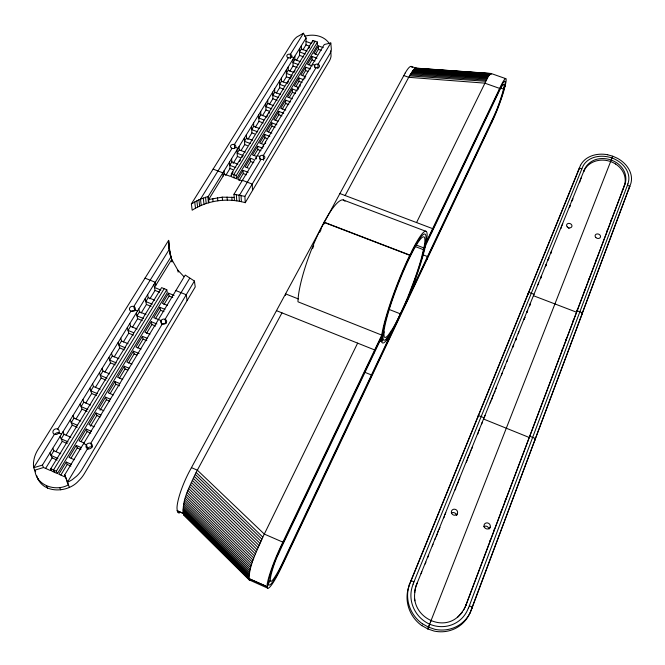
<?xml version="1.0" encoding="UTF-8"?>
<svg xmlns="http://www.w3.org/2000/svg" width="665" height="665" viewBox="0 0 665 665"><rect width="100%" height="100%" fill="white"/><g stroke="black" fill="none" stroke-linecap="round" stroke-linejoin="round"><path stroke-width="1" d="M289.159 97.68L292.384 92.352L292.384 88.994L297.297 90.789M289.832 71.172L292.999 66.01L293.007 59.193M298.735 64.68L293.007 62.61L294.844 59.626L294.861 56.192M298.219 89.434L298.228 87.747M295.842 86.641L299.026 81.379L299.05 78.013L303.938 79.783M296.407 60.482L299.533 55.386L299.591 48.528M172.085 261.436L169.808 251.985L168.627 240.356L38.03 449.482A32.444 28.196 -26.3 0 0 34.397 457.686C33.25 462.333 32.56 467.653 35.636 471.751M300.081 86.342L300.098 84.646M169.991 254.013L168.627 240.356M305.26 54.015L299.558 51.97L301.378 49.019L301.411 45.577M409.233 258.51L409.723 255.277L323.996 222.376L323.98 224.005L324.104 222.176L326.232 218.369A59.143 11.945 -68.8 0 1 344.952 201.287M304.861 78.412L304.886 76.716M302.434 75.744L305.576 70.556L305.626 67.173L310.48 68.927M302.891 49.925L305.983 44.896L306.083 38.013L303.456 33.25L296.79 37.007A24.63 18.47 2.6 0 0 292.833 41.463L191.379 203.914L192.185 210.207C207.704 200.248 227.571 197.605 245.252 202.684L329.142 61.38A24.43 18.362 2.2 0 0 331.062 56.184L330.829 50.873M308.934 64.995L312.035 59.883L312.109 56.475L316.931 58.212M312.866 42.178L312.907 40.449L317.463 42.078L317.371 45.519L236.482 178.727L231.611 176.873L231.378 173.656L312.907 40.449M314.645 67.215L314.695 65.17L312.359 64.33M315.351 54.397L318.41 49.343L318.502 45.927L323.24 47.622M317.928 68.354L318.045 64.272L330.813 42.992L331.345 49.343A24.605 18.421 2.3 0 1 329.416 54.555L244.878 196.375L245.252 202.684M381.502 337.762L381.818 342.076A59.883 7.623 -68.8 0 0 385.658 341.253L386.265 340.547A44.472 5.628 -68.7 0 0 388.892 337.039L393.298 329.724L393.838 327.695L389.657 334.603A42.244 5.353 -68.7 0 1 387.171 337.92L386.589 338.585A56.882 7.24 -68.8 0 1 382.965 339.308L382.949 332.658A56.882 7.24 -68.8 0 1 408.967 257.962A56.882 7.24 -68.8 0 1 425.284 244.055L501.111 85.394A26.683 2.876 -69.8 0 1 505.899 82.46L504.311 89.168A26.7 2.876 -69.8 0 1 493.33 119.085L280.987 568.259A34.688 4.63 -66.8 0 1 267.455 588.084M414.819 246.391L423.53 249.724L499.049 91.496A25.877 2.785 -69.8 0 1 501.385 86.99C509.88 74.413 496.281 112.053 495.45 112.618A26.076 2.818 -69.8 0 1 492.84 118.495L282.924 562.041A33.807 4.53 -66.8 0 1 278.934 570.038C262.459 599.93 273.797 562.216 278.435 554.194A33.533 4.447 -66.8 0 1 282.567 545.051L383.855 332.841M414.844 592.332C410.912 618.101 445.833 634.659 461.618 612.631A33.017 31.488 44.3 0 0 466.232 604.477L624.842 184.438A26.359 20.424 17.4 0 0 625.873 178.469C625.366 160.523 599.639 151.778 587.652 164.687A26.425 20.457 17.9 0 0 584.36 169.799L416.722 584.169A33.1 31.421 46 0 0 414.76 591.418M267.746 588.176L249.25 579.922L183.906 515.018C180.913 500.321 190.398 485.583 196.133 472.424L281.985 312.866M249.25 579.922C248.511 564.992 257.313 550.753 262.808 537.145L357.629 343.132M267.255 584.103L267.488 588.01M371.112 377.637L371.461 374.977L364.711 372.25M374.312 352.832L374.686 349.956L276.449 310.646M400.155 315.276L400.38 313.855L388.842 309.325M409.499 256.84L411.76 251.129A59.883 7.623 -68.8 0 1 426.348 241.836M426.955 259.533L427.504 256.557L422.657 254.703M432.059 231.861L432.649 228.652L339.882 193.548M425.284 244.055L422.267 256.781A56.882 7.24 -68.8 0 1 415.775 277.064L414.985 279.275A41.92 5.27 -68.8 0 1 411.735 288.003L406.922 300.929L412.092 288.036A44.114 5.544 -68.8 0 0 415.5 278.868L416.332 276.557A59.883 7.623 -68.8 0 0 423.156 255.235L425.658 245.252M491.892 122.169L492.266 120.54M499.257 90.174L499.656 88.42L484.71 83.133L408.717 77.315L403.796 75.561M469.781 613.305A33.923 32.311 46.2 0 1 434.104 631.068L428.027 629.007L429.698 624.044L611.983 158.079L612.556 156.125L607.694 154.804M416.722 584.169L417.022 583.188A33.175 31.488 45.7 0 0 414.844 592.332M388.892 337.039L389.657 334.603M477.487 418.011L478.301 415.475L483.987 417.761L483.563 419.033L529.232 437.479L529.756 436.24L535.524 438.568L534.444 441.028M629.63 186.566L581.717 314.72M527.636 295.119L528.617 292.234L533.97 294.279L533.471 295.726L576.538 312.209L577.129 310.788L582.565 312.866L504.436 521.194M386.265 340.547L387.171 337.92M456.863 515.109L457.437 513.463M578.226 171.154L579.331 167.987L581.85 168.893M583.795 171.387L584.36 169.799M409.233 584.868L580.512 165.244M408.667 586.813L410.031 583.296M428.027 629.007L427.62 628.824L429.698 624.044M430.571 621.85L430.912 620.952M468.443 608.176L627.96 183.839M504.07 522.158L469.864 613.346M489.773 541.435L490.504 539.498M493.796 530.795L494.519 528.858M501.086 511.493L501.809 509.565M505.092 500.886L505.816 498.966M561.626 351.228L562.349 349.291M565.641 340.588L566.372 338.66M572.947 321.253L573.671 319.325M576.962 310.622L577.694 308.685M584.261 291.287L584.992 289.35M588.284 280.655L589.015 278.718M595.582 261.32L596.314 259.383M606.912 231.32L607.644 229.383M610.936 220.672L611.667 218.735M624.842 184.438L465.808 605.408L466.232 604.477M421.053 573.687L421.826 571.775M432.258 546.007L433.031 544.095M434.968 539.323L435.733 537.411M437.67 532.64L438.443 530.728M445.01 514.502L445.783 512.59M456.257 486.705L457.038 484.785M458.983 479.972L459.764 478.044M467.553 458.792L468.335 456.872M470.28 452.059L471.061 450.13M478.85 430.878L479.631 428.958M481.576 424.145L482.358 422.217M484.303 417.404L485.084 415.484M490.147 402.973L490.92 401.053M492.873 396.24L493.646 394.32M495.6 389.507L496.373 387.587M501.435 375.077L502.216 373.156M504.161 368.344L504.943 366.423M506.888 361.61L507.661 359.69M512.723 347.18L513.505 345.26M515.45 340.447L516.231 338.527M518.176 333.714L518.958 331.793M524.02 319.283L524.793 317.363M526.738 312.55L527.52 310.63M529.465 305.817L530.246 303.897M537.993 284.753L538.766 282.841M540.695 278.07L541.468 276.158M545.333 266.615L546.106 264.703M548.035 259.932L548.808 258.02M550.745 253.249L551.518 251.337M561.95 225.551L562.723 223.64M569.307 207.389L570.08 205.477M572.016 200.689L572.789 198.777M580.528 179.658L581.301 177.746M425.168 563.987L425.949 562.066M427.894 557.253L428.676 555.333M436.456 536.09L437.238 534.17M439.183 529.357L439.956 527.436M443.854 517.819L444.627 515.89M455.126 489.955L455.899 488.035M457.844 483.239L458.617 481.319M466.381 462.133L467.163 460.213M469.099 455.417L469.872 453.497M471.818 448.7L472.591 446.78M477.636 434.312L478.418 432.391M491.61 399.773L492.391 397.853M494.328 393.057L495.109 391.145M512.964 347.014L513.737 345.102M515.674 340.305L516.456 338.385M524.22 319.2L524.993 317.28M526.938 312.484L527.711 310.563M529.648 305.767L530.429 303.847M540.845 278.111L541.609 276.208M545.466 266.682L546.239 264.778M548.16 260.015L548.933 258.111M550.861 253.348L551.634 251.445M560.886 228.577L561.659 226.674M569.381 207.588L570.154 205.676M572.083 200.905L572.856 199.001M579.414 182.775L580.188 180.872M413.023 584.186L582.457 167.405A24.397 18.878 17.6 0 1 612.016 157.996L612.889 156.242L617.469 158.303A27.107 20.981 17.6 0 1 630.869 183.424L470.729 611.517A34.081 32.444 45.7 0 1 434.802 629.298L428.285 627.053L422.641 623.878M578.849 169.633L410.347 582.515L410.92 580.553L413.963 581.867M622.914 189.109L622.274 190.656A26.159 20.349 17.5 0 0 622.664 189.508M628.633 189.392L629.938 186.275L627.394 185.352M382.89 338.975L381.727 341.719L379.873 340.979M489.465 528.791L490.155 527.187M382.658 337.413L381.486 340.098L379.615 339.358M381.502 337.911L382.683 335.301M500.654 88.063L503.555 89.085L505.284 85.403M269.998 580.537L267.097 586.721L248.768 578.6L183.116 513.422L177.256 510.853L176.99 507.969A33.433 7.473 -65.8 0 1 189.217 471.759L405.218 72.975M471.56 609.007L472.433 607.162L469.332 605.815M280.431 547.22L382.949 332.658M409.723 255.277L407.728 259.475A59.883 7.623 -68.8 0 0 381.776 335.11L297.97 301.802A59.143 11.945 -68.8 0 1 321.852 226.457L323.996 222.376M281.877 565.333L493.131 118.727M383.963 331.577L281.42 546.289A31.197 4.156 -66.8 0 0 268.485 583.729A31.213 4.165 -66.8 0 0 281.877 565.292M500.138 88.329L423.896 247.962L416.14 245.003M416.556 222.567L488.301 76.3L491.053 73.474L505.774 78.653M268.544 583.596L267.089 586.588L248.752 578.467L183.083 513.272L177.214 510.703M504.411 87.298L505.225 85.627M424.594 247.488L425.608 245.501M423.688 251.345L424.661 249.533M345.118 195.527L409.499 75.868L414.578 68.678L415.766 68.113L491.053 73.474L491.46 74.181M422.566 255.659L423.489 254.022M69.326 487.245L64.713 474.893L185.244 275.061L194.413 281.029L195.227 286.939L84.347 473.696A32.153 27.864 -26.6 0 1 78.561 480.936C67.498 493.413 41.912 493.97 36.691 475.683M194.413 281.029L82.427 468.9A32.444 28.055 -26.3 0 1 76.575 476.198L72.153 479.764L67.248 482.541L87.547 448.675M162.293 323.971A2.984 2.552 -11.2 0 1 162.119 319.541A2.984 2.552 -11.2 0 1 166.666 321.394A2.984 2.552 -11.2 0 1 162.293 323.971L90.739 443.347L92.111 447.08A3.234 2.835 -24.2 0 0 87.472 449.257M189.683 278.278L165.095 319.3L165.901 323.589A2.968 2.544 -11.3 0 0 162.36 324.279M239.558 195.103L261.004 159.351M315.966 67.739L263.332 155.477L263.498 160.34M234.446 200.581L233.98 194.263L324.304 44.513L330.813 42.992M60.931 474.868L67.215 464.478L66.184 462.059L58.811 474.22L65.76 477.279L68.296 484.901C55.752 491.942 36.309 485.741 34.846 470.155L43.566 467.512L50.482 470.562L51.546 468.825M71.072 458.11L77.256 447.894L76.276 445.417L69.019 457.379L74.314 459.69M81.039 441.627L87.123 431.585L86.192 429.058L79.069 440.812L84.322 443.089M90.39 426.182L96.832 415.542L95.951 412.965L88.944 424.528L94.164 426.772M100.041 410.23L106.375 399.756L105.552 397.13L110.606 399.274M110.058 393.672L115.768 384.237L114.995 381.56L119.775 383.572M119.392 378.244L125.02 368.959L124.289 366.24L129.035 368.219M128.578 363.065L134.114 353.921L133.424 351.162L139.085 353.514M137.705 347.986L143.066 339.125L142.426 336.324L147.106 338.252M146.599 333.281L151.878 324.562L151.279 321.719L156.865 324.005M155.361 318.809L160.556 310.223L159.999 307.338L164.962 309.358M163.981 304.562L169.101 296.1L168.578 293.182L174.097 295.41M238.976 180.614L243.249 173.557L243.058 170.356L248.178 172.302M246.89 167.547L250.572 161.462L250.406 158.228L253.623 159.45M254.155 155.535L257.787 149.534L257.654 146.283L262.717 148.187M261.32 143.69L264.903 137.771L264.795 134.505L269.824 136.383M268.386 132.019L271.918 126.184L271.835 122.884L276.84 124.746M275.352 120.498L278.834 114.746L278.785 111.429L283.756 113.266M282.226 109.143L285.659 103.474L285.634 100.141L290.572 101.953M57.423 473.613L167.297 292.658L166.765 289.716L161.612 287.637L50.756 468.758L51.87 471.169L57.423 473.613L56.334 471.211L50.756 468.758M105.552 397.13L98.653 408.51L103.84 410.721M114.995 381.56L108.212 392.749L113.358 394.935M124.289 366.24L117.605 377.246L122.726 379.399M133.424 351.162L126.857 361.993L131.944 364.121M142.426 336.324L135.959 346.989L141.013 349.075M151.279 321.719L144.912 332.209L149.933 334.279M159.999 307.338L153.731 317.671L161.071 320.563L161.745 323.988M168.578 293.182L162.41 303.356L167.364 305.368M243.058 170.356L237.696 179.193L242.052 180.855M250.406 158.228L245.127 166.948L248.353 168.17M257.654 146.283L252.442 154.87L256.74 156.499M264.795 134.505L259.658 142.975L263.938 144.571M271.835 122.884L266.773 131.238L271.877 133.141M278.785 111.429L273.789 119.667L278.012 121.23M285.634 100.141L280.705 108.254L285.75 110.116M292.384 88.994L287.529 97.007L292.401 98.794M299.05 78.013L294.262 85.91L299.1 87.672M305.626 67.173L300.896 74.962L305.775 76.733M312.109 56.475L307.446 64.164L312.292 65.91M318.502 45.927L313.905 53.508L316.947 54.605M164.189 288.676L53.541 469.98L54.646 472.391M315.177 41.263L233.814 174.587L234.047 177.796M56.334 471.211L166.765 289.716M236.482 178.727L236.258 175.518L317.463 42.078M233.099 171.994L230.398 176.408L224.329 174.089L224.063 170.863M239.466 161.587L240.531 159.849M242.126 157.239L243.182 155.502L237.181 153.233L239.242 149.891L239.034 146.616M267.712 115.394L266.707 117.04L260.821 114.854L260.705 111.52M268.718 113.757L269.724 112.111M288.377 81.62L287.305 83.374L281.519 81.263L281.478 77.872M289.982 78.994L291.586 76.367M295.036 70.731L293.98 72.452L288.228 70.365L288.211 66.957M308.61 48.537L309.641 46.858M45.769 468.193L52.111 457.869L49.9 452.956M56.01 451.535L62.252 441.377L60.149 436.356M66.084 435.151L72.219 425.159L70.232 420.039M76.068 418.908L82.028 409.208L80.141 403.979M85.81 403.057L91.679 393.514L89.891 388.194M95.394 387.462L101.163 378.077L99.476 372.658M104.829 372.117L110.506 362.882L108.91 357.379M114.106 357.022L119.7 347.928L118.195 342.342M123.324 342.026L128.744 333.215L127.331 327.537M132.318 327.404L137.647 318.726L136.325 312.974M141.163 313.007L146.416 304.462L145.178 298.635M149.883 298.834L155.053 290.422L153.898 284.52M225.676 175.527L229.99 168.511L229.508 162.052M233.141 163.391L237.397 156.475L236.964 149.966M241.021 150.573L244.687 144.604L244.321 138.054M247.746 139.633L251.885 132.9L251.57 126.308M255.402 127.173L258.976 121.363L258.718 114.729M262.451 115.71L265.967 109.991L265.767 103.308M269.392 104.413L272.866 98.769L272.725 92.053M276.407 93L279.666 87.697L279.574 80.947M283.165 82.011L286.382 76.783L286.341 69.991M52.784 448.285L53.882 450.77L51.014 455.425L57.897 458.434M62.984 431.768L64.031 434.303L61.205 438.883L68.046 441.851M73.017 415.517L74.006 418.11L71.23 422.608L77.115 425.143M82.884 399.54L83.815 402.175L81.088 406.606L87.838 409.49M92.585 383.821L93.474 386.506L90.789 390.862L97.489 393.713M102.136 368.36L102.967 371.095L100.324 375.376L106.982 378.185M111.529 353.148L112.31 355.925L109.717 360.139L116.325 362.907M120.772 338.177L121.512 340.995L118.952 345.143L125.527 347.878M129.866 323.439L130.564 326.299L128.046 330.389L133.64 332.7M138.819 308.942L139.467 311.835L136.99 315.858L143.482 318.518M147.63 294.662L148.245 297.604L145.801 301.561L152.243 304.179M224.329 174.089L208.66 199.525L222.26 197.156L234.213 197.43M231.603 158.652L231.844 161.903L229.749 165.294L235.792 167.588M246.358 134.746L246.532 138.046L244.504 141.337L250.472 143.582M253.581 123.05L253.731 126.367L251.727 129.617L257.663 131.836M260.821 114.854L258.851 118.062L263.963 119.958M267.721 100.149L267.812 103.499L265.867 106.666L271.736 108.827M274.645 88.927L274.712 92.302L272.791 95.419L278.627 97.564M281.519 81.263L279.624 84.339L284.645 86.167M288.228 70.365L286.357 73.399L292.118 75.494M54.422 434.303L33.649 467.744L42.41 465.093L171.254 256.399M208.993 202.675L208.328 196.358L306.083 38.013M57.689 429.05L130.939 311.137A2.984 2.519 -12.6 0 0 135.336 308.593A2.984 2.519 -12.6 0 0 130.839 306.756A2.984 2.519 -12.6 0 0 130.939 311.137M169.284 249.392L133.798 306.523L134.812 310.871A2.968 2.502 -12.7 0 0 131.263 311.553M231.994 148.386L200.489 199.134L201.221 205.443M288.253 57.747L234.371 144.554L234.645 148.478M303.456 33.25L290.381 54.314L290.389 58.429M457.354 617.544L461.202 613.554A32.942 31.421 44.6 0 0 462.316 612.058M414.985 279.275L415.5 278.868M191.379 203.914L198.91 199.791L208.328 196.358M304.661 36.292C313.223 33.616 324.104 35.652 329.266 43.508M183.565 514.585L249.541 580.104L250.289 580.055M183.906 515.018L185.261 515.491M415.401 68.187L491.236 73.599M415.01 68.379L490.288 73.732M414.578 68.678L489.964 74.039M414.112 69.077L489.598 74.447M413.613 69.584L489.199 74.962M413.09 70.199L488.767 75.577M412.541 70.914L488.301 76.3M411.968 71.729L487.811 77.115M411.369 72.635L487.295 78.029M410.754 73.64L486.755 79.035M410.122 74.729L486.19 80.124M409.499 75.868L485.616 81.271M415.766 68.113L416.822 68.869M233.98 194.263L244.878 196.375M411.244 66.417L416.091 68.138M306.033 41.471L311.694 43.491M305.983 44.896L309.74 46.242M318.41 49.343L321.237 50.357M301.378 49.019L307.064 51.055M299.533 55.386L303.697 56.882M312.035 59.883L315.069 60.972M291.611 56.858L293.93 57.689M294.844 59.626L300.572 61.687M292.999 66.01L297.188 67.522M305.576 70.556L307.862 71.388M286.382 76.783L290.588 78.312M299.026 81.379L302.093 82.502M279.666 87.697L283.905 89.251M292.384 92.352L295.476 93.482M274.712 92.302L280.53 94.438M272.866 98.769L277.122 100.332M285.659 103.474L288.768 104.613M267.812 103.499L273.672 105.66M265.967 109.991L268.693 110.997M278.834 114.746L281.96 115.901M258.976 121.363L263.282 122.967M271.918 126.184L275.061 127.347M253.731 126.367L259.649 128.578M251.885 132.9L254.637 133.931M264.903 137.771L267.272 138.661M246.532 138.046L252.492 140.282M244.687 144.604L247.463 145.652M257.787 149.534L260.971 150.731M235.593 147.381L238.004 148.287M257.313 155.577L259.741 156.491L259.857 159.409M239.242 149.891L245.235 152.152M237.397 156.475L240.181 157.53M250.572 161.462L253.772 162.676M343.24 199.966L425.775 231.262M231.844 161.903L237.871 164.189M229.99 168.511L232.8 169.575M243.249 173.557L246.474 174.787M231.378 173.656L236.258 175.518M213.116 169.118L222.841 172.833L223.116 176.059M242.401 180.306L252.218 184.064L252.534 190.414M324.104 222.176L409.823 255.069M298.377 298.951L285.543 293.863L285.559 295.393M145.028 278.145L155.278 282.276L155.851 285.243M175.884 290.58L186.233 294.753L187.123 300.597M160.88 290.073L154.48 287.479L171.753 259.433L177.813 270.131L183.897 276.598M155.053 290.422L159.608 292.259M169.101 296.1L172.759 297.579M148.245 297.604L154.679 300.214M146.416 304.462L151.121 306.382M160.556 310.223L163.989 311.619M134.97 309.89L137.572 310.954M139.467 311.835L145.943 314.487M137.647 318.726L142.268 320.613M151.878 324.562L155.585 326.083M130.564 326.299L137.081 328.984M128.744 333.215L133.391 335.127M143.066 339.125L146.799 340.663M121.512 340.995L128.071 343.714M119.7 347.928L124.372 349.873M134.114 353.921L136.932 355.093M112.31 355.925L118.919 358.676M110.506 362.882L115.211 364.852M125.02 368.959L127.855 370.147M102.967 371.095L109.617 373.888M101.163 378.077L105.901 380.072M115.768 384.237L119.575 385.841M93.474 386.506L100.157 389.341M91.679 393.514L96.442 395.542M106.375 399.756L109.733 401.186M83.815 402.175L90.556 405.051M95.951 412.965L101.038 415.135M82.028 409.208L87.065 411.361M96.832 415.542L100.207 416.988M191.412 467.628L197.347 470.172L264.304 534.078L282.841 542.141L282.866 543.255M74.006 418.11L80.781 421.02M86.192 429.058L91.429 431.311M72.219 425.159L77.182 427.296M87.123 431.585L90.748 433.148M64.031 434.303L70.856 437.254M58.794 432.857L61.571 434.062M83.582 443.597L86.384 444.81L87.788 448.534M76.276 445.417L81.537 447.703M62.252 441.377L67.248 443.547M77.256 447.894L80.897 449.482M53.882 450.77L60.756 453.771M66.184 462.059L71.487 464.378M52.111 457.869L57.14 460.072M67.215 464.478L70.889 466.082M427.62 628.824L422.001 625.665M615.591 164.006C621.035 167.455 625.125 173.465 625.225 180.032A26.309 20.407 17.4 0 1 624.194 186M196.133 472.424L262.808 537.145M195.153 474.286L261.86 539.115M194.155 476.248L260.888 541.185M193.174 478.251L259.924 543.288M192.218 480.28L258.984 545.408M191.287 482.333L258.053 547.544M190.381 484.394L257.156 549.689M189.517 486.464L256.274 551.825M188.694 488.517L255.435 553.945M187.904 490.562L254.629 556.048M187.164 492.574L253.855 558.11M186.483 494.561L253.132 560.121M185.843 496.497L252.451 562.083M185.261 498.376L251.819 563.987M184.745 500.196L251.237 565.815M184.28 501.942L250.713 567.561M183.881 503.613L250.248 569.223M183.548 505.201L249.841 570.786M183.282 506.688L249.5 572.249M183.083 508.085L249.209 573.596M182.95 509.373L248.993 574.834M182.883 510.545L248.835 575.957M182.892 511.626L248.743 576.971M184.754 515.466L229.392 559.797M230.855 561.252L236.715 567.07M238.91 569.248L244.03 574.336M246.956 577.245L249.89 580.146M178.062 512.466L177.256 510.853M37.331 477.636L38.504 480.005M46.459 485.832L47.597 488.168M42.41 465.093L43.566 467.512M59.617 487.487L60.698 489.814M64.713 474.893L65.411 476.481M168.985 247.929L169.808 251.985M170.431 253.964L170.772 255.975M168.594 243.822L169.6 249.932M168.794 245.917L170.29 255.468M171.238 256.973L172.069 262.01M177.813 270.131L178.129 272.118M414.603 598.941L414.844 600.811M194.72 201.894L195.502 208.195M196.857 200.822L197.621 207.123M198.91 199.791L199.65 206.092M203.282 197.979L203.989 204.288M205.527 197.239L206.217 203.556M207.804 196.491L208.478 202.8M212.775 198.494L213.091 201.636M217.488 197.655L217.788 200.805M222.26 197.156L222.534 200.306M227.048 196.99L227.305 200.14M231.827 197.173L232.06 200.315M236.333 194.521L236.773 200.83M238.959 194.995L239.383 201.312M240.996 195.369L241.403 201.678M256.299 157.264L256.366 158.893M263.54 145.269L263.589 146.899M265.543 141.936L265.593 143.582M283.265 562.399L283.282 563.421M500.122 88.395A24.006 2.585 -69.8 0 1 504.444 87.215A24.023 2.585 -69.8 0 1 493.139 118.661M312.558 248.66A56.176 11.347 -68.8 0 1 313.722 245.809M319.807 232.168A56.176 11.347 -68.8 0 1 321.062 229.625M267.214 584.178A34.671 4.622 -66.8 0 1 280.431 547.245M179.434 512.989A33.45 7.481 -65.8 0 1 178.029 512.54M405.209 73.025A26.575 4.904 -70.4 0 1 411.793 66.791M412.001 67.14A26.575 4.904 -70.4 0 1 412.175 67.589M54.946 434.287A3.234 2.785 -24.5 0 1 59.276 432.857M615.624 164.022A19.468 15.062 17.6 0 0 605.225 160.29C598.708 159.475 591.659 161.412 587.087 166.275A26.376 20.44 17.9 0 0 583.795 171.387M612.016 157.996A24.389 18.878 17.6 0 1 627.86 183.806M468.326 608.126A30.665 29.194 45.7 0 1 429.648 624.186A30.673 29.194 45.8 0 1 413.14 584.236M465.808 605.408A32.942 31.421 44.6 0 1 463.339 610.487M568.442 228.12A2.743 2.203 17.7 0 1 569.074 228.436M451.369 513.072A3.192 2.976 29.4 0 1 456.456 515.209M483.779 526.68A3.225 2.984 34.2 0 1 488.916 528.833M580.578 165.269A27.115 20.981 17.6 0 1 607.702 154.745M421.959 625.732A33.932 32.311 46.3 0 1 408.751 586.846M422.591 623.945A34.09 32.444 45.8 0 1 409.316 584.901M383.88 332.35L384.121 336.548A53.882 6.858 -68.8 0 0 388.609 334.678L392.475 328.967A53.882 6.858 -68.8 0 0 408.909 294.271L413.721 281.727A53.882 6.858 -68.8 0 0 421.369 258.328L424.22 246.283A53.882 6.858 -68.8 0 0 408.751 259.516A53.882 6.858 -68.8 0 0 384.121 330.206L383.88 332.35M88.32 448.892A3.259 2.843 -24 0 0 92.227 444.976A3.259 2.843 -24 0 0 86.882 444.17A3.259 2.843 -24 0 0 88.32 448.892M55.195 434.519A3.259 2.801 -24.2 0 0 59.143 430.654A3.259 2.801 -24.2 0 0 53.832 429.856A3.259 2.801 -24.2 0 0 55.195 434.519M231.412 148.087A2.685 2.12 -2.1 0 0 235.817 146.849A2.685 2.12 -2.1 0 0 232.326 144.48A2.685 2.12 -2.1 0 0 231.412 148.087M260.422 159.051A2.693 2.145 -0.7 0 0 264.811 157.788A2.693 2.145 -0.7 0 0 261.27 155.394A2.693 2.145 -0.7 0 0 260.422 159.051M315.401 67.464A2.535 1.92 2.7 0 0 319.508 66.359A2.535 1.92 2.7 0 0 316.099 64.189A2.535 1.92 2.7 0 0 315.401 67.464M287.696 57.473A2.527 1.904 1.4 0 0 291.81 56.384A2.527 1.904 1.4 0 0 288.444 54.231A2.527 1.904 1.4 0 0 287.696 57.473M567.262 226.923A2.76 2.211 17.6 0 0 571.85 226.582A2.76 2.211 17.6 0 0 568.683 223.374A2.76 2.211 17.6 0 0 567.262 226.923M595.823 237.513A2.776 2.219 19.3 0 0 600.42 237.164A2.776 2.219 19.3 0 0 597.187 233.922A2.776 2.219 19.3 0 0 595.823 237.513M484.295 527.046A3.25 3.001 33.8 0 0 489.773 527.869A3.25 3.001 33.8 0 0 487.428 522.898A3.25 3.001 33.8 0 0 484.295 527.046M451.601 513.313A3.209 2.993 29 0 0 457.046 514.136A3.209 2.993 29 0 0 454.785 509.215A3.209 2.993 29 0 0 451.601 513.313"/></g></svg>
